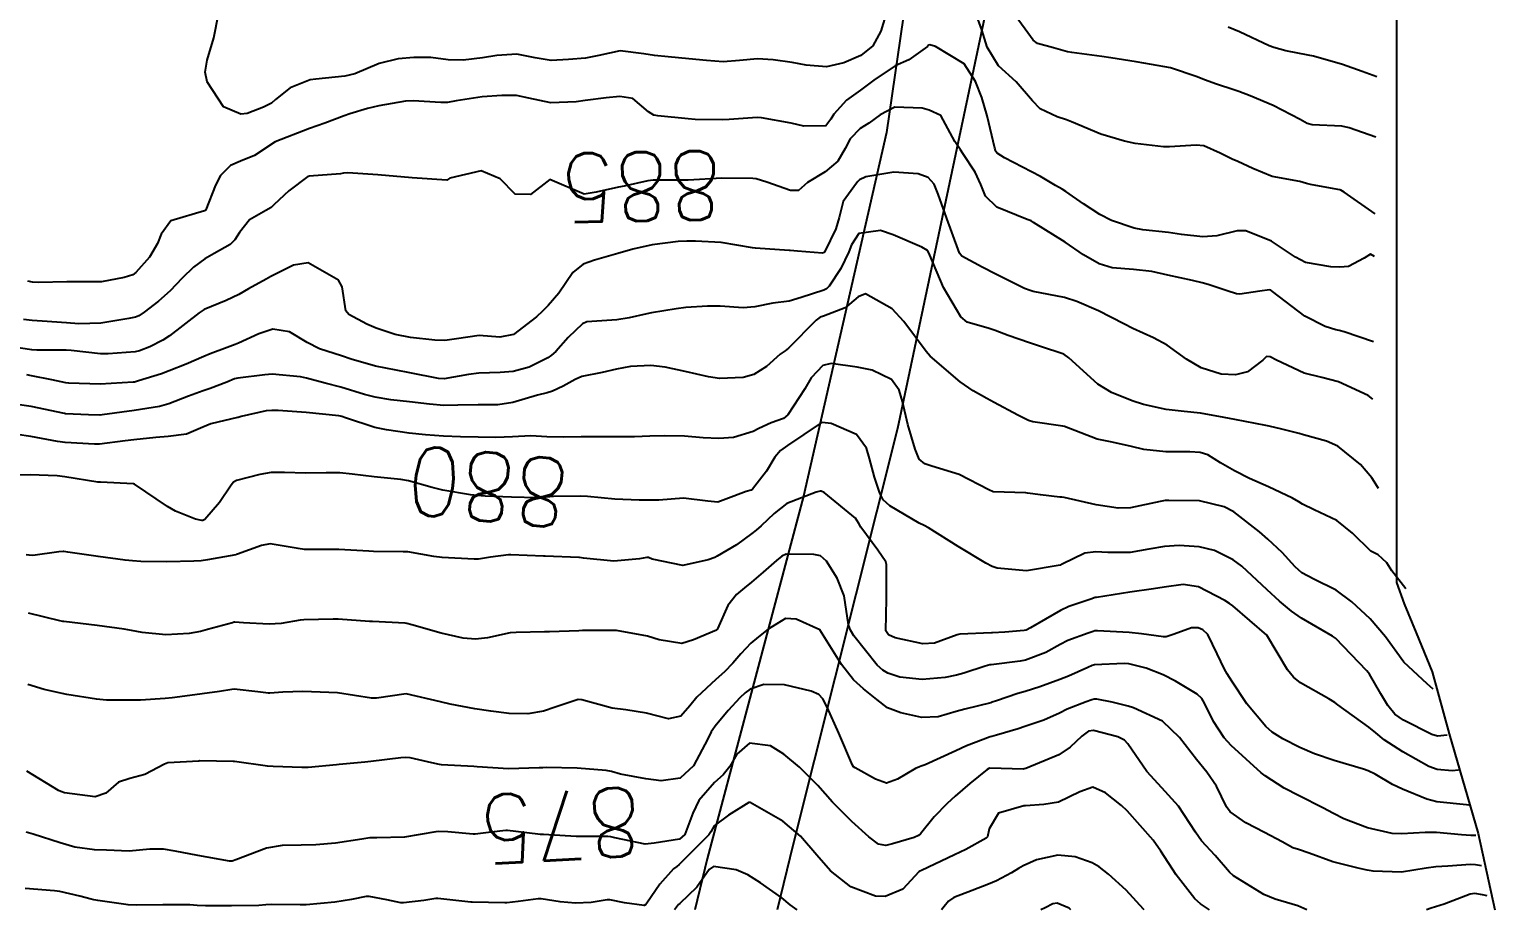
# Model space of a CAD drawing. Header units: metres. Extents: x 307586 to 320046, y 7427249 to 7434250.
# Drawn here: x 319725.9 to 319811.1, y 7427250 to 7427301.1 of the extents above; entities that cross this region are included whole.
import ezdxf
from ezdxf.enums import TextEntityAlignment as Align

# ---------------------------------------------------------------- set-up
doc = ezdxf.new("R2010")
doc.units = ezdxf.units.M
doc.header["$MEASUREMENT"] = 0
for name, color, linetype in [('Area', 45, 'Continuous'), ('Cotas', 45, 'Continuous'), ('Curvas de Nivel 1m', 11, 'Continuous'), ('Curvas de Nivel 5m', 15, 'Continuous'), ('Vias Secundárias', 230, 'Continuous')]:
    doc.layers.add(name, color=color, linetype=linetype)
doc.styles.add('Style-STANDARD', font='STANDARD.shx')

msp = doc.modelspace()

# ---------------------------------------------------------------- linework, layer by layer
at = {"layer": 'Area'}
msp.add_polyline3d([(319780.673, 7427412.989, 891.404), (319779.984, 7427401.507, 892.534), (319780.003, 7427398.292, 893.185), (319780.091, 7427383.394, 897.526), (319780.909, 7427375.513, 897.626), (319781.036, 7427368.485, 897.549), (319805.433, 7427318.37, 895.989), (319805.443, 7427268.976, 891.537), (319805.874, 7427267.728, 883.129), (319806.57, 7427266.06, 888.519), (319807.51, 7427263.781, 893.179), (319808.505, 7427260.181, 890.198), (319810.191, 7427254.386, 878.388), (319811.146, 7427249.95, 878.67)], dxfattribs=at)
at = {"layer": 'Curvas de Nivel 1m', "flags": 128}
for points, elevation in [([(319775.806, 7427302.178), (319775.446, 7427301.043), (319774.988, 7427300.19), (319774.287, 7427299.616), (319773.299, 7427299.194), (319772.28, 7427298.962), (319771.1, 7427299.057), (319770.283, 7427299.211), (319769.178, 7427299.367), (319768.285, 7427299.429), (319767.236, 7427299.328), (319766.283, 7427299.257), (319765.312, 7427299.333), (319764.284, 7427299.435), (319763.073, 7427299.544), (319762.286, 7427299.616), (319761.659, 7427299.721), (319760.288, 7427299.896), (319759.048, 7427299.619), (319758.284, 7427299.474), (319757.291, 7427299.391), (319756.282, 7427299.325), (319755.354, 7427299.494), (319754.285, 7427299.696), (319753.113, 7427299.623), (319752.283, 7427299.482), (319751.151, 7427299.346), (319750.282, 7427299.379), (319749.279, 7427299.504), (319748.283, 7427299.515), (319747.371, 7427299.43), (319746.279, 7427299.166), (319744.865, 7427298.551), (319744.272, 7427298.422), (319742.594, 7427298.252), (319742.267, 7427298.2), (319741.107, 7427297.751), (319740.25, 7427297.074), (319740.013, 7427296.846), (319739.555, 7427296.617), (319738.609, 7427296.257), (319738.239, 7427296.206), (319737.214, 7427296.64), (319736.265, 7427298.101), (319736.161, 7427298.652), (319736.28, 7427299.358), (319736.656, 7427300.655), (319736.928, 7427302.036)], 887), ([(319804.193, 7427290.42), (319802.385, 7427291.674), (319802.202, 7427291.788), (319802.148, 7427291.807), (319801.811, 7427291.866), (319800.438, 7427292.119), (319800.206, 7427292.184), (319799.809, 7427292.292), (319798.21, 7427292.582), (319797.076, 7427293.059), (319796.218, 7427293.467), (319795.88, 7427293.596), (319795.187, 7427293.946), (319794.229, 7427294.366), (319793.784, 7427294.41), (319792.228, 7427294.315), (319791.894, 7427294.318), (319790.23, 7427294.51), (319789.615, 7427294.633), (319788.238, 7427295.044), (319786.528, 7427295.768), (319786.25, 7427295.884), (319785.703, 7427296.058), (319784.708, 7427296.523), (319784.262, 7427296.992), (319783.312, 7427298.09), (319782.287, 7427299.015), (319781.628, 7427300.11), (319781.313, 7427301.115), (319780.946, 7427302.121)], 887), ([(319804.243, 7427294.87), (319802.681, 7427295.421), (319802.248, 7427295.511), (319800.534, 7427295.6), (319800.25, 7427295.678), (319799.838, 7427295.894), (319798.261, 7427296.71), (319796.919, 7427297.271), (319796.269, 7427297.528), (319795.971, 7427297.635), (319794.969, 7427297.95), (319794.277, 7427298.211), (319793.852, 7427298.392), (319792.287, 7427298.909), (319791.18, 7427299.107), (319790.292, 7427299.25), (319788.827, 7427299.492), (319788.296, 7427299.563), (319786.555, 7427299.791), (319786.3, 7427299.843), (319785.492, 7427300.062), (319784.555, 7427300.326), (319784.307, 7427300.522), (319783.155, 7427302.092)], 888), ([(319804.283, 7427298.39), (319803.436, 7427298.698), (319802.292, 7427299.105), (319800.602, 7427299.582), (319800.299, 7427299.651), (319799.008, 7427299.903), (319798.305, 7427300.086), (319798.023, 7427300.196), (319796.314, 7427300.991), (319795.656, 7427301.279)], 889), ([(319804.153, 7427287.93), (319803.92, 7427288.079), (319803.563, 7427287.846), (319802.649, 7427287.354), (319802.147, 7427287.311), (319801.622, 7427287.343), (319800.15, 7427287.583), (319799.56, 7427287.896), (319798.167, 7427288.836), (319796.667, 7427289.433), (319796.176, 7427289.437), (319794.981, 7427289.138), (319794.17, 7427289.081), (319792.926, 7427289.218), (319792.173, 7427289.328), (319790.694, 7427289.483), (319790.176, 7427289.574), (319788.867, 7427290.023), (319788.186, 7427290.379), (319787.236, 7427290.996), (319786.2, 7427291.715), (319785.99, 7427291.842), (319785.611, 7427292.059), (319784.729, 7427292.593), (319784.211, 7427292.856), (319782.634, 7427293.681), (319782.221, 7427293.951), (319782.15, 7427294.029), (319782.119, 7427294.102), (319782.083, 7427294.244), (319781.627, 7427296.109), (319781.325, 7427297.175), (319780.958, 7427298.12), (319780.288, 7427299.141), (319778.625, 7427300.147), (319778.294, 7427300.235), (319778.224, 7427300.221), (319778.16, 7427300.151), (319777.078, 7427299.369), (319776.281, 7427299.024), (319775.034, 7427298.189), (319774.267, 7427297.605), (319773.443, 7427297.027), (319772.723, 7427296.215), (319772.548, 7427295.917), (319772.243, 7427295.533), (319770.972, 7427295.509), (319770.244, 7427295.68), (319768.517, 7427295.999), (319768.249, 7427296.013), (319766.631, 7427295.902), (319766.247, 7427295.887), (319764.656, 7427295.905), (319764.247, 7427295.934), (319762.481, 7427296.107), (319762.25, 7427296.15), (319761.938, 7427296.345), (319761.031, 7427297.129), (319760.262, 7427297.248), (319759.476, 7427297.163), (319758.259, 7427297.004), (319757.73, 7427296.924), (319756.258, 7427296.877), (319754.979, 7427297.148), (319754.261, 7427297.294), (319753.41, 7427297.3), (319752.26, 7427297.217), (319750.757, 7427296.982), (319750.257, 7427296.9), (319749.857, 7427296.894), (319748.258, 7427296.979), (319747.809, 7427296.963), (319746.255, 7427296.702), (319745.59, 7427296.54), (319744.575, 7427296.228), (319744.246, 7427296.117), (319743.11, 7427295.696), (319742.231, 7427295.381), (319740.223, 7427294.61), (319739.028, 7427293.809), (319738.211, 7427293.47), (319737.626, 7427293.218), (319737.049, 7427292.642), (319736.749, 7427292.09), (319736.198, 7427290.65), (319736.173, 7427290.62), (319736.111, 7427290.59), (319734.166, 7427290.007), (319733.608, 7427289.236), (319733.393, 7427288.688), (319732.927, 7427287.906), (319732.127, 7427287.003), (319731.951, 7427286.877), (319731.455, 7427286.71), (319730.12, 7427286.462), (319728.406, 7427286.461), (319728.12, 7427286.468), (319726.465, 7427286.421), (319726.12, 7427286.45), (319725.843, 7427286.497)], 886), ([(319804.063, 7427279.64), (319803.794, 7427279.843), (319802.071, 7427280.652), (319801.094, 7427280.895), (319800.076, 7427281.156), (319798.46, 7427281.906), (319798.085, 7427282.095), (319797.881, 7427282.116), (319797.666, 7427281.914), (319796.762, 7427281.237), (319796.074, 7427281.055), (319795.234, 7427281.102), (319794.078, 7427281.456), (319793.225, 7427281.969), (319792.091, 7427282.783), (319791.302, 7427283.199), (319790.1, 7427283.741), (319789.586, 7427284.015), (319788.114, 7427284.776), (319786.844, 7427285.321), (319786.125, 7427285.554), (319784.299, 7427285.909), (319784.131, 7427285.95), (319783.794, 7427286.083), (319782.141, 7427286.91), (319781.341, 7427287.308), (319780.151, 7427287.958), (319780.022, 7427288.131), (319779.938, 7427288.349), (319779.291, 7427290.139), (319778.782, 7427291.556), (319778.555, 7427292.146), (319778.207, 7427292.523), (319777.62, 7427292.744), (319776.21, 7427292.847), (319774.581, 7427292.569), (319774.205, 7427292.402), (319774.112, 7427292.293), (319774.031, 7427292.202), (319773.261, 7427291.135), (319773.017, 7427290.212), (319772.831, 7427289.548), (319772.196, 7427288.22), (319772.181, 7427288.192), (319772.152, 7427288.162), (319772.06, 7427288.129), (319770.603, 7427288.243), (319770.18, 7427288.277), (319770.153, 7427288.282), (319770.119, 7427288.285), (319768.154, 7427288.415), (319767.986, 7427288.44), (319766.157, 7427288.743), (319764.68, 7427288.834), (319764.158, 7427288.835), (319763.669, 7427288.813), (319762.156, 7427288.606), (319761.019, 7427288.357), (319760.15, 7427288.119), (319758.8, 7427287.73), (319758.144, 7427287.485), (319757.532, 7427287.003), (319757.125, 7427286.4), (319756.73, 7427285.798), (319756.113, 7427285.093), (319755.767, 7427284.756), (319755.43, 7427284.42), (319754.092, 7427283.392), (319753.286, 7427283.253), (319752.092, 7427283.336), (319750.765, 7427283.155), (319750.089, 7427283.059), (319749.515, 7427283.069), (319748.09, 7427283.219), (319747.212, 7427283.398), (319746.095, 7427283.774), (319745.566, 7427284.007), (319744.521, 7427284.554), (319744.329, 7427284.78), (319744.119, 7427286.174), (319743.902, 7427286.562), (319742.138, 7427287.561), (319741.288, 7427287.44), (319740.127, 7427286.853), (319739.972, 7427286.765), (319739.708, 7427286.614), (319738.681, 7427286.061), (319738.114, 7427285.734), (319737.372, 7427285.375), (319736.105, 7427284.847), (319735.799, 7427284.655), (319734.089, 7427283.325), (319733.701, 7427283.07), (319732.937, 7427282.691), (319732.333, 7427282.444), (319732.078, 7427282.382), (319730.524, 7427282.276), (319730.076, 7427282.28), (319728.356, 7427282.47), (319728.079, 7427282.487), (319726.367, 7427282.479), (319726.079, 7427282.506), (319724.083, 7427282.8)], 884), ([(319804.393, 7427274.44), (319804.228, 7427274.694), (319804.001, 7427275.07), (319803.345, 7427275.847), (319802.023, 7427276.906), (319801.356, 7427277.197), (319800.03, 7427277.559), (319799.774, 7427277.636), (319798.777, 7427277.903), (319798.035, 7427278.077), (319797.838, 7427278.11), (319796.041, 7427278.452), (319795.416, 7427278.566), (319794.046, 7427278.816), (319793.089, 7427278.927), (319792.049, 7427279.033), (319790.722, 7427279.33), (319790.056, 7427279.54), (319788.854, 7427280.022), (319788.068, 7427280.514), (319786.376, 7427282.047), (319786.085, 7427282.25), (319784.729, 7427282.71), (319784.091, 7427282.912), (319782.856, 7427283.332), (319782.098, 7427283.626), (319781.742, 7427283.748), (319780.461, 7427284.125), (319780.107, 7427284.422), (319779.091, 7427286.14), (319778.289, 7427288.011), (319778.234, 7427288.149), (319778.154, 7427288.281), (319777.826, 7427288.483), (319776.163, 7427289.202), (319775.436, 7427289.451), (319774.164, 7427289.273), (319773.752, 7427288.609), (319773.595, 7427288.206), (319773.118, 7427287.236), (319772.445, 7427286.217), (319772.293, 7427286.056), (319772.129, 7427285.981), (319770.82, 7427285.542), (319770.119, 7427285.332), (319769.162, 7427285.215), (319768.114, 7427285.018), (319767.441, 7427284.949), (319766.114, 7427285.053), (319765.366, 7427285.049), (319764.113, 7427284.961), (319763.549, 7427284.888), (319762.108, 7427284.658), (319761.845, 7427284.606), (319760.814, 7427284.359), (319760.102, 7427284.26), (319758.35, 7427284.138), (319758.099, 7427284.024), (319757.273, 7427283.216), (319756.54, 7427282.405), (319756.297, 7427282.191), (319756.078, 7427282.05), (319754.993, 7427281.503), (319754.065, 7427281.242), (319753.314, 7427281.197), (319752.063, 7427281.15), (319751.467, 7427281.064), (319750.058, 7427280.825), (319749.717, 7427280.835), (319748.063, 7427281.171), (319747.263, 7427281.32), (319746.068, 7427281.557), (319744.654, 7427281.972), (319744.077, 7427282.161), (319742.815, 7427282.573), (319742.086, 7427282.938), (319741.052, 7427283.555), (319740.094, 7427283.704), (319739.272, 7427283.437), (319738.086, 7427282.899), (319737.896, 7427282.821), (319737.445, 7427282.636), (319736.446, 7427282.278), (319736.075, 7427282.127), (319735.056, 7427281.677), (319734.062, 7427281.277), (319733.624, 7427281.119), (319732.288, 7427280.698), (319732.108, 7427280.644), (319732.052, 7427280.632), (319731.974, 7427280.623), (319730.051, 7427280.513), (319728.238, 7427280.561), (319728.051, 7427280.585), (319727.24, 7427280.758), (319726.056, 7427281.004), (319725.779, 7427281.052)], 883), ([(319805.983, 7427268.61), (319805.171, 7427269.663), (319804.869, 7427270.113), (319804.362, 7427270.594), (319803.953, 7427270.799), (319802.878, 7427271.851), (319801.97, 7427272.592), (319800.646, 7427273.204), (319799.979, 7427273.528), (319799.764, 7427273.667), (319799.391, 7427273.889), (319797.992, 7427274.547), (319796.893, 7427275.027), (319796.006, 7427275.476), (319795.202, 7427275.942), (319794.46, 7427276.396), (319794.019, 7427276.538), (319793.415, 7427276.57), (319792.019, 7427276.584), (319790.737, 7427276.716), (319790.022, 7427276.889), (319788.904, 7427277.141), (319788.026, 7427277.32), (319786.129, 7427278.049), (319786.033, 7427278.077), (319784.29, 7427278.329), (319784.036, 7427278.4), (319783.42, 7427278.705), (319782.046, 7427279.453), (319781.613, 7427279.671), (319780.811, 7427280.119), (319780.061, 7427280.653), (319778.326, 7427282.148), (319778.086, 7427282.417), (319776.79, 7427284.163), (319776.114, 7427284.9), (319774.564, 7427285.756), (319774.124, 7427285.585), (319773.38, 7427284.941), (319772.107, 7427284.464), (319771.923, 7427284.406), (319771.688, 7427284.226), (319770.086, 7427282.604), (319769.883, 7427282.454), (319769.585, 7427282.255), (319768.795, 7427281.539), (319768.065, 7427281.069), (319767.438, 7427280.901), (319766.061, 7427280.848), (319765.433, 7427280.929), (319764.067, 7427281.239), (319762.902, 7427281.5), (319762.072, 7427281.598), (319760.888, 7427281.54), (319760.068, 7427281.375), (319759.246, 7427281.198), (319758.061, 7427280.95), (319757.673, 7427280.78), (319756.985, 7427280.401), (319756.361, 7427280.096), (319756.049, 7427280.005), (319755.491, 7427279.862), (319754.043, 7427279.443), (319753.173, 7427279.317), (319752.041, 7427279.306), (319750.844, 7427279.281), (319750.041, 7427279.276), (319749.196, 7427279.344), (319748.043, 7427279.477), (319746.961, 7427279.603), (319746.045, 7427279.759), (319745.427, 7427279.919), (319744.051, 7427280.33), (319743.145, 7427280.569), (319742.057, 7427280.861), (319741.706, 7427280.938), (319740.06, 7427281.09), (319739.621, 7427281.053), (319738.056, 7427280.861), (319737.87, 7427280.817), (319737.425, 7427280.636), (319736.445, 7427280.25), (319736.048, 7427280.115), (319735.189, 7427279.807), (319734.04, 7427279.368), (319733.504, 7427279.219), (319732.036, 7427278.976), (319730.165, 7427278.728), (319730.049, 7427278.714), (319730.033, 7427278.712), (319729.366, 7427278.737), (319728.033, 7427278.792), (319727.984, 7427278.8), (319726.037, 7427279.207), (319724.664, 7427279.415)], 882), ([(319807.573, 7427262.78), (319807.21, 7427263.094), (319805.871, 7427264.349), (319804.789, 7427265.827), (319803.903, 7427266.868), (319802.832, 7427267.851), (319801.923, 7427268.524), (319800.638, 7427269.167), (319799.938, 7427269.537), (319799.536, 7427269.886), (319798.784, 7427270.731), (319797.959, 7427271.506), (319797.469, 7427271.915), (319795.974, 7427273.087), (319795.424, 7427273.385), (319793.981, 7427273.719), (319792.204, 7427273.754), (319791.98, 7427273.737), (319791.688, 7427273.691), (319789.976, 7427273.329), (319789.252, 7427273.294), (319787.978, 7427273.502), (319786.113, 7427273.918), (319785.982, 7427273.932), (319785.866, 7427273.936), (319784.736, 7427274.069), (319783.984, 7427274.175), (319783.881, 7427274.185), (319781.985, 7427274.258), (319781.726, 7427274.365), (319780, 7427275.259), (319778.418, 7427275.735), (319778.009, 7427275.876), (319777.682, 7427276.153), (319777.438, 7427276.737), (319777.01, 7427278.16), (319776.703, 7427279.506), (319776.518, 7427280.165), (319776.062, 7427280.79), (319774.939, 7427281.318), (319774.072, 7427281.498), (319772.568, 7427281.722), (319772.074, 7427281.599), (319771.405, 7427280.888), (319771.034, 7427280.235), (319770.038, 7427278.728), (319769.779, 7427278.509), (319769.076, 7427278.26), (319768.358, 7427277.939), (319768.028, 7427277.765), (319766.887, 7427277.419), (319766.024, 7427277.355), (319765.108, 7427277.388), (319764.025, 7427277.479), (319762.845, 7427277.512), (319762.024, 7427277.484), (319761.122, 7427277.452), (319760.024, 7427277.44), (319758.96, 7427277.444), (319758.024, 7427277.451), (319757.003, 7427277.421), (319756.023, 7427277.458), (319755.102, 7427277.502), (319754.023, 7427277.448), (319753.059, 7427277.413), (319752.023, 7427277.433), (319750.998, 7427277.451), (319750.023, 7427277.487), (319748.968, 7427277.556), (319748.024, 7427277.653), (319746.699, 7427277.851), (319746.025, 7427277.999), (319744.314, 7427278.556), (319744.101, 7427278.627), (319744.034, 7427278.642), (319743.929, 7427278.666), (319742.036, 7427278.862), (319740.405, 7427278.973), (319740.037, 7427278.986), (319739.696, 7427278.953), (319738.251, 7427278.628), (319738.082, 7427278.58), (319738.032, 7427278.567), (319736.477, 7427278.195), (319736.023, 7427278.002), (319735.074, 7427277.607), (319734.015, 7427277.469), (319733.283, 7427277.418), (319732.011, 7427277.27), (319731.508, 7427277.21), (319730.007, 7427277.023), (319729.727, 7427277.013), (319728.008, 7427277.121), (319727.579, 7427277.185), (319726.013, 7427277.475), (319725.221, 7427277.576)], 881), ([(319809.033, 7427258.07), (319808.674, 7427258.031), (319807.798, 7427258.103), (319807.318, 7427258.277), (319805.813, 7427259.122), (319804.722, 7427259.827), (319804.225, 7427260.232), (319803.83, 7427260.564), (319802.026, 7427261.858), (319801.844, 7427261.991), (319801.504, 7427262.206), (319799.856, 7427263.152), (319799.442, 7427263.469), (319799.094, 7427263.892), (319797.893, 7427265.91), (319795.91, 7427267.616), (319795.731, 7427267.753), (319795.458, 7427267.937), (319793.925, 7427268.735), (319793.025, 7427268.87), (319791.924, 7427268.707), (319791.306, 7427268.603), (319789.919, 7427268.408), (319787.999, 7427268.114), (319787.914, 7427268.103), (319787.858, 7427268.087), (319787.718, 7427268.032), (319786.378, 7427267.575), (319785.906, 7427267.358), (319784.153, 7427266.334), (319783.894, 7427266.201), (319783.792, 7427266.183), (319782.655, 7427266.092), (319781.945, 7427266.047), (319781.892, 7427266.046), (319780.034, 7427265.975), (319779.89, 7427265.942), (319778.578, 7427265.444), (319777.882, 7427265.41), (319776.289, 7427265.763), (319775.889, 7427265.925), (319775.746, 7427266.172), (319775.777, 7427268.037), (319775.785, 7427268.172), (319775.78, 7427270.021), (319775.735, 7427270.173), (319775.27, 7427270.853), (319774.29, 7427272.195), (319774.17, 7427272.402), (319773.968, 7427272.726), (319772.157, 7427274.218), (319771.984, 7427274.293), (319771.917, 7427274.288), (319771.697, 7427274.224), (319769.976, 7427273.569), (319769.247, 7427272.981), (319768.489, 7427272.265), (319768.205, 7427272.021), (319767.956, 7427271.825), (319767.057, 7427271.169), (319765.936, 7427270.5), (319765.787, 7427270.44), (319765.411, 7427270.298), (319763.929, 7427269.958), (319762.16, 7427270.338), (319761.934, 7427270.425), (319761.84, 7427270.436), (319761.421, 7427270.348), (319759.931, 7427270.224), (319758.165, 7427270.388), (319757.933, 7427270.428), (319757.891, 7427270.433), (319755.934, 7427270.515), (319755.828, 7427270.518), (319753.935, 7427270.585), (319753.795, 7427270.582), (319752.754, 7427270.452), (319752.052, 7427270.338), (319751.932, 7427270.329), (319751.797, 7427270.327), (319749.932, 7427270.429), (319749.454, 7427270.495), (319747.937, 7427270.752), (319747.679, 7427270.77), (319745.937, 7427270.78), (319745.678, 7427270.792), (319743.938, 7427270.897), (319743.601, 7427270.901), (319741.938, 7427270.906), (319741.57, 7427270.953), (319739.942, 7427271.218), (319739.425, 7427271.131), (319738.037, 7427270.629), (319737.963, 7427270.599), (319737.933, 7427270.593), (319736.288, 7427270.288), (319735.929, 7427270.246), (319735.499, 7427270.227), (319733.928, 7427270.18), (319732.415, 7427270.208), (319731.928, 7427270.241), (319731.503, 7427270.281), (319729.93, 7427270.481), (319728.177, 7427270.748), (319727.933, 7427270.787), (319727.896, 7427270.787), (319727.647, 7427270.753), (319726.142, 7427270.556), (319725.931, 7427270.567), (319725.749, 7427270.591)], 879), ([(319809.683, 7427256.04), (319809.639, 7427256.038), (319809.499, 7427256.041), (319807.777, 7427256.215), (319807.191, 7427256.384), (319805.784, 7427256.962), (319805.209, 7427257.24), (319804.195, 7427257.834), (319803.796, 7427258.027), (319803.512, 7427258.128), (319801.804, 7427258.626), (319800.667, 7427259.014), (319799.815, 7427259.381), (319798.823, 7427259.895), (319798.202, 7427260.28), (319797.83, 7427260.609), (319796.74, 7427261.921), (319795.856, 7427263.23), (319795.594, 7427263.668), (319795.434, 7427263.936), (319794.998, 7427264.821), (319794.473, 7427265.951), (319794.169, 7427266.229), (319793.897, 7427266.348), (319793.521, 7427266.339), (319792.498, 7427265.974), (319792.048, 7427265.821), (319791.891, 7427265.826), (319790.607, 7427265.993), (319789.894, 7427266.061), (319788.042, 7427266.176), (319787.894, 7427266.16), (319787.795, 7427266.129), (319787.505, 7427266.034), (319786.326, 7427265.606), (319785.883, 7427265.381), (319785.037, 7427264.901), (319783.869, 7427264.463), (319783.554, 7427264.397), (319781.864, 7427264.197), (319781.784, 7427264.181), (319781.52, 7427264.103), (319780.27, 7427263.705), (319779.858, 7427263.596), (319779.181, 7427263.455), (319777.855, 7427263.334), (319776.549, 7427263.471), (319775.858, 7427263.696), (319775.557, 7427263.872), (319775.244, 7427264.179), (319773.888, 7427265.881), (319773.684, 7427266.202), (319773.575, 7427266.524), (319773.324, 7427268.206), (319772.909, 7427269.224), (319772.289, 7427270.216), (319771.938, 7427270.532), (319771.551, 7427270.613), (319769.938, 7427270.617), (319769.685, 7427270.504), (319769.384, 7427270.255), (319768.605, 7427269.584), (319767.92, 7427269.002), (319767.521, 7427268.67), (319767.054, 7427268.279), (319766.545, 7427267.646), (319765.957, 7427266.289), (319765.934, 7427266.248), (319765.892, 7427266.214), (319764.55, 7427265.643), (319763.88, 7427265.436), (319762.564, 7427265.652), (319761.886, 7427265.855), (319760.074, 7427266.183), (319759.89, 7427266.195), (319758.099, 7427266.179), (319757.89, 7427266.172), (319756.186, 7427266.11), (319755.888, 7427266.1), (319754.246, 7427266.076), (319753.887, 7427266.043), (319752.571, 7427265.765), (319751.881, 7427265.679), (319751.157, 7427265.746), (319749.878, 7427266.033), (319748.171, 7427266.507), (319747.884, 7427266.59), (319747.792, 7427266.603), (319745.885, 7427266.702), (319745.706, 7427266.712), (319743.887, 7427266.841), (319743.605, 7427266.845), (319741.886, 7427266.799), (319741.687, 7427266.782), (319740.577, 7427266.6), (319739.882, 7427266.551), (319738.383, 7427266.625), (319737.883, 7427266.665), (319737.852, 7427266.662), (319737.746, 7427266.631), (319736.288, 7427266.237), (319735.878, 7427266.131), (319735.219, 7427266.003), (319733.876, 7427265.941), (319732.493, 7427266.078), (319731.878, 7427266.191), (319731.437, 7427266.265), (319729.88, 7427266.469), (319727.932, 7427266.7), (319727.883, 7427266.712), (319727.708, 7427266.752), (319725.889, 7427267.191)], 878), ([(319810.053, 7427254.26), (319809.751, 7427254.272), (319809.219, 7427254.3), (319807.753, 7427254.431), (319807.105, 7427254.444), (319805.751, 7427254.354), (319805.186, 7427254.384), (319803.756, 7427254.718), (319802.38, 7427255.237), (319801.768, 7427255.535), (319801.148, 7427255.866), (319799.78, 7427256.566), (319798.91, 7427257.019), (319797.791, 7427257.732), (319797.566, 7427257.912), (319795.816, 7427259.491), (319795.415, 7427259.936), (319794.79, 7427260.903), (319794.269, 7427261.954), (319794.115, 7427262.225), (319793.848, 7427262.486), (319792.588, 7427263.24), (319791.859, 7427263.616), (319790.872, 7427263.99), (319789.867, 7427264.244), (319789.599, 7427264.272), (319787.865, 7427264.187), (319787.739, 7427264.157), (319787.477, 7427264.034), (319786.371, 7427263.532), (319785.856, 7427263.33), (319784.701, 7427262.917), (319783.849, 7427262.646), (319783.413, 7427262.519), (319782.176, 7427262.097), (319781.932, 7427262.009), (319781.841, 7427261.985), (319780.338, 7427261.612), (319779.833, 7427261.477), (319778.791, 7427261.173), (319777.828, 7427261.123), (319776.603, 7427261.39), (319775.836, 7427261.683), (319775.224, 7427262.179), (319774.446, 7427262.788), (319773.854, 7427263.319), (319773.168, 7427264.207), (319771.893, 7427266.22), (319770.518, 7427266.853), (319769.899, 7427266.878), (319768.902, 7427266.255), (319768.33, 7427265.819), (319767.881, 7427265.459), (319767.313, 7427264.834), (319766.849, 7427264.28), (319766.359, 7427263.783), (319765.853, 7427263.327), (319764.747, 7427262.306), (319764.337, 7427261.81), (319763.826, 7427261.203), (319763.098, 7427261.053), (319761.828, 7427261.369), (319760.616, 7427261.567), (319759.833, 7427261.671), (319758.065, 7427262.162), (319757.84, 7427262.165), (319756.515, 7427261.721), (319755.829, 7427261.502), (319754.918, 7427261.333), (319753.827, 7427261.365), (319752.777, 7427261.502), (319751.83, 7427261.631), (319750.414, 7427261.902), (319749.836, 7427262.038), (319747.843, 7427262.51), (319746.113, 7427262.253), (319745.839, 7427262.246), (319743.843, 7427262.56), (319741.844, 7427262.648), (319740.675, 7427262.598), (319739.917, 7427262.533), (319739.842, 7427262.534), (319739.218, 7427262.616), (319737.844, 7427262.768), (319737.713, 7427262.762), (319736.981, 7427262.639), (319735.99, 7427262.499), (319735.84, 7427262.481), (319734.231, 7427262.28), (319733.836, 7427262.237), (319732.39, 7427262.139), (319731.834, 7427262.127), (319730.413, 7427262.143), (319729.835, 7427262.19), (319728.116, 7427262.47), (319727.84, 7427262.522), (319726.787, 7427262.761), (319725.846, 7427263.052)], 877), ([(319810.383, 7427252.51), (319810.029, 7427252.56), (319809.731, 7427252.579), (319808.43, 7427252.48), (319807.729, 7427252.437), (319807.165, 7427252.359), (319805.726, 7427252.139), (319804.074, 7427252.183), (319803.727, 7427252.246), (319803.215, 7427252.358), (319801.732, 7427252.742), (319800.367, 7427253.243), (319799.739, 7427253.444), (319799.411, 7427253.556), (319798.789, 7427253.894), (319797.751, 7427254.434), (319796.676, 7427255.004), (319795.768, 7427255.634), (319795.547, 7427255.933), (319794.974, 7427257.131), (319794.408, 7427257.951), (319793.804, 7427258.691), (319792.825, 7427259.97), (319791.827, 7427260.908), (319790.151, 7427261.684), (319789.84, 7427261.778), (319788.906, 7427262.014), (319788.017, 7427262.2), (319787.845, 7427262.194), (319787.719, 7427262.156), (319787.386, 7427262.035), (319786.279, 7427261.603), (319785.833, 7427261.385), (319784.92, 7427260.97), (319783.821, 7427260.597), (319783.43, 7427260.473), (319782.168, 7427260.096), (319781.894, 7427260.017), (319781.812, 7427259.996), (319780.433, 7427259.487), (319779.804, 7427259.186), (319778.026, 7427258.378), (319777.794, 7427258.294), (319777.688, 7427258.257), (319777.456, 7427258.153), (319776.414, 7427257.537), (319775.784, 7427257.304), (319775.143, 7427257.536), (319773.947, 7427258.198), (319773.854, 7427258.259), (319773.794, 7427258.356), (319773.011, 7427260.208), (319772.327, 7427261.724), (319772.068, 7427262.218), (319771.845, 7427262.47), (319771.405, 7427262.666), (319769.851, 7427263.022), (319768.64, 7427263.047), (319767.848, 7427262.776), (319767.554, 7427262.565), (319767.258, 7427262.276), (319766.58, 7427261.534), (319765.818, 7427260.625), (319765.672, 7427260.435), (319765.591, 7427260.293), (319765.397, 7427259.884), (319764.552, 7427258.309), (319763.786, 7427257.594), (319762.674, 7427257.441), (319761.785, 7427257.553), (319760.305, 7427257.838), (319759.789, 7427257.981), (319759.469, 7427258.044), (319757.791, 7427258.177), (319755.981, 7427258.218), (319755.791, 7427258.209), (319755.571, 7427258.194), (319753.79, 7427258.141), (319751.984, 7427258.265), (319751.79, 7427258.28), (319749.899, 7427258.371), (319749.792, 7427258.389), (319749.345, 7427258.487), (319748.069, 7427258.781), (319747.796, 7427258.806), (319747.526, 7427258.782), (319745.793, 7427258.573), (319745.437, 7427258.535), (319743.951, 7427258.397), (319743.79, 7427258.38), (319742.149, 7427258.215), (319741.787, 7427258.211), (319740.11, 7427258.283), (319739.788, 7427258.299), (319737.859, 7427258.562), (319737.792, 7427258.565), (319735.843, 7427258.598), (319735.792, 7427258.596), (319733.983, 7427258.484), (319733.789, 7427258.421), (319732.652, 7427257.819), (319731.776, 7427257.574), (319731.108, 7427257.375), (319730.376, 7427256.721), (319729.761, 7427256.509), (319727.979, 7427256.748), (319727.764, 7427256.815), (319727.63, 7427256.886), (319725.781, 7427258.005)], 876), ([(319794.571, 7427249.95), (319794.038, 7427250.287), (319793.709, 7427250.577), (319792.617, 7427251.971), (319791.737, 7427253.348), (319791.289, 7427253.985), (319789.768, 7427255.703), (319789.445, 7427256.005), (319788.516, 7427256.755), (319787.783, 7427257.082), (319787.022, 7427256.796), (319785.774, 7427256.203), (319784.924, 7427256.063), (319783.855, 7427255.996), (319783.772, 7427255.993), (319782.297, 7427255.563), (319781.751, 7427254.649), (319781.654, 7427254.191), (319781.583, 7427254.102), (319780.398, 7427253.451), (319779.733, 7427253.136), (319777.811, 7427252.236), (319777.723, 7427252.193), (319777.693, 7427252.18), (319777.654, 7427252.151), (319776.724, 7427251.144), (319775.701, 7427250.726), (319775.135, 7427250.745), (319773.709, 7427251.278), (319772.517, 7427252.212), (319771.732, 7427253.119), (319770.77, 7427254.23), (319769.756, 7427255.09), (319767.848, 7427256.192), (319767.772, 7427256.183), (319766.591, 7427255.451), (319765.751, 7427254.821), (319765.559, 7427254.479), (319765.439, 7427254.295), (319763.725, 7427252.577), (319763.581, 7427252.464), (319763.393, 7427252.323), (319762.598, 7427251.442), (319761.835, 7427250.339), (319761.777, 7427250.254), (319761.691, 7427250.198), (319760.537, 7427250.352), (319759.695, 7427250.519), (319759.536, 7427250.522), (319758.596, 7427250.376), (319757.692, 7427250.32), (319756.801, 7427250.399), (319755.696, 7427250.583), (319755.524, 7427250.584), (319754.363, 7427250.43), (319753.692, 7427250.347), (319753.591, 7427250.34), (319751.692, 7427250.378), (319751.614, 7427250.383), (319750.902, 7427250.468), (319749.695, 7427250.607), (319749.573, 7427250.603), (319748.878, 7427250.492), (319747.691, 7427250.347), (319747.534, 7427250.354), (319746.723, 7427250.52), (319745.696, 7427250.719), (319745.513, 7427250.716), (319744.663, 7427250.545), (319743.691, 7427250.39), (319742.034, 7427250.232), (319741.689, 7427250.233), (319740.026, 7427250.26), (319739.689, 7427250.232), (319739.273, 7427250.19), (319737.688, 7427250.173), (319736.167, 7427250.166), (319735.688, 7427250.203), (319735.275, 7427250.242), (319733.689, 7427250.242), (319732.172, 7427250.211), (319731.688, 7427250.235), (319729.923, 7427250.485), (319729.691, 7427250.523), (319729.528, 7427250.559), (319728.865, 7427250.732), (319727.697, 7427251.017), (319727.403, 7427251.047), (319725.699, 7427251.177)], 874), ([(319770.575, 7427249.95), (319770.185, 7427250.235), (319769.699, 7427250.63), (319768.455, 7427251.515), (319767.719, 7427251.986), (319767.029, 7427252.277), (319765.725, 7427252.462), (319765.464, 7427252.294), (319764.751, 7427251.261), (319763.756, 7427250.319), (319763.692, 7427250.259), (319763.446, 7427249.95)], 873), ([(319790.764, 7427249.95), (319790.725, 7427249.99), (319789.709, 7427251.086), (319788.679, 7427252.016), (319788.139, 7427252.436), (319787.729, 7427252.677), (319786.758, 7427253.015), (319785.734, 7427253.121), (319784.509, 7427252.847), (319783.727, 7427252.496), (319783.464, 7427252.344), (319783.039, 7427252.087), (319782.178, 7427251.633), (319781.713, 7427251.429), (319780.756, 7427251.061), (319779.701, 7427250.661), (319779.384, 7427250.439), (319779.129, 7427250.128), (319778.969, 7427249.95)], 873), ([(319786.504, 7427249.95), (319786.397, 7427250.043), (319785.697, 7427250.32), (319785.458, 7427250.292), (319785.013, 7427250.06), (319784.751, 7427249.95)], 872)]:
    msp.add_lwpolyline(points, dxfattribs=dict(at, elevation=elevation))
at = {"layer": 'Curvas de Nivel 5m', "flags": 128}
for points, elevation in [([(319804.093, 7427282.98), (319802.395, 7427283.562), (319802.101, 7427283.638), (319801.916, 7427283.678), (319801.296, 7427283.872), (319800.111, 7427284.461), (319798.233, 7427285.909), (319798.134, 7427285.978), (319798.048, 7427285.997), (319797.487, 7427285.916), (319796.317, 7427285.742), (319796.13, 7427285.765), (319795.593, 7427285.938), (319794.492, 7427286.31), (319794.137, 7427286.404), (319793.568, 7427286.536), (319792.142, 7427286.858), (319791.207, 7427287.058), (319790.145, 7427287.175), (319788.894, 7427287.274), (319788.148, 7427287.513), (319787.233, 7427288.039), (319786.164, 7427288.775), (319784.336, 7427289.922), (319784.182, 7427290.002), (319783.953, 7427290.082), (319782.19, 7427290.799), (319781.53, 7427291.447), (319781.273, 7427292.114), (319780.935, 7427292.844), (319780.221, 7427293.933), (319780.081, 7427294.131), (319779.749, 7427294.616), (319778.935, 7427296.143), (319778.256, 7427296.447), (319777.857, 7427296.554), (319776.258, 7427296.628), (319775.408, 7427296.183), (319774.747, 7427295.691), (319774.241, 7427295.383), (319773.663, 7427294.774), (319773.378, 7427294.208), (319772.957, 7427293.472), (319772.209, 7427292.858), (319771.187, 7427292.235), (319770.657, 7427291.782), (319770.196, 7427291.775), (319768.816, 7427292.264), (319768.205, 7427292.45), (319767.996, 7427292.481), (319766.205, 7427292.492), (319764.251, 7427292.367), (319764.203, 7427292.365), (319764.158, 7427292.366), (319762.203, 7427292.381), (319761.893, 7427292.345), (319760.532, 7427292.031), (319760.197, 7427291.977), (319758.901, 7427291.674), (319758.191, 7427291.566), (319756.203, 7427292.41), (319755.068, 7427291.548), (319754.19, 7427291.561), (319753.307, 7427292.449), (319752.208, 7427292.923), (319750.388, 7427292.487), (319750.276, 7427292.415), (319750.201, 7427292.376), (319748.203, 7427292.51), (319746.205, 7427292.694), (319744.456, 7427292.807), (319744.205, 7427292.776), (319744.023, 7427292.743), (319742.203, 7427292.6), (319742.135, 7427292.581), (319741.026, 7427291.762), (319740.178, 7427290.966), (319739.994, 7427290.794), (319739.679, 7427290.615), (319738.727, 7427290.064), (319738.16, 7427289.336), (319737.891, 7427288.897), (319737.612, 7427288.635), (319736.682, 7427288.108), (319736.14, 7427287.805), (319735.477, 7427287.316), (319734.826, 7427286.669), (319734.116, 7427285.948), (319733.449, 7427285.347), (319732.605, 7427284.695), (319732.307, 7427284.492), (319732.1, 7427284.412), (319731.723, 7427284.33), (319730.096, 7427284.061), (319728.814, 7427284.025), (319728.096, 7427284.078), (319726.68, 7427284.181), (319726.097, 7427284.213), (319725.595, 7427284.275)], 885), ([(319808.383, 7427260.1), (319807.826, 7427260.049), (319807.482, 7427260.138), (319805.835, 7427260.969), (319805.348, 7427261.328), (319804.926, 7427261.824), (319804.516, 7427262.496), (319803.861, 7427263.649), (319803.719, 7427263.841), (319801.891, 7427265.735), (319801.719, 7427265.862), (319799.903, 7427266.897), (319799.324, 7427267.305), (319798.634, 7427267.899), (319797.923, 7427268.552), (319796.442, 7427269.925), (319795.947, 7427270.304), (319794.852, 7427270.847), (319793.954, 7427271.06), (319792.803, 7427271.122), (319791.954, 7427271.08), (319791.024, 7427270.918), (319789.95, 7427270.719), (319788.647, 7427270.723), (319787.944, 7427270.765), (319787.303, 7427270.676), (319785.991, 7427270.049), (319785.952, 7427270.03), (319785.933, 7427270.02), (319785.877, 7427269.995), (319783.929, 7427269.658), (319782.216, 7427269.812), (319781.931, 7427269.903), (319781.554, 7427270.104), (319779.947, 7427271.075), (319778.228, 7427272.147), (319777.964, 7427272.291), (319777.685, 7427272.434), (319775.976, 7427273.429), (319775.587, 7427273.784), (319775.389, 7427274.179), (319775.077, 7427275.104), (319774.793, 7427276.188), (319774.624, 7427276.796), (319774.027, 7427277.593), (319772.556, 7427278.215), (319772.034, 7427278.279), (319771.92, 7427278.222), (319770.02, 7427276.935), (319769.614, 7427276.657), (319769.286, 7427276.257), (319768.806, 7427275.457), (319767.985, 7427274.406), (319767.907, 7427274.347), (319767.627, 7427274.274), (319766.441, 7427273.823), (319765.976, 7427273.645), (319765.393, 7427273.715), (319763.978, 7427273.874), (319762.547, 7427273.764), (319761.977, 7427273.756), (319761.403, 7427273.775), (319759.977, 7427273.828), (319758.385, 7427273.98), (319757.979, 7427273.999), (319756.409, 7427273.975), (319755.978, 7427273.945), (319755.468, 7427273.908), (319753.978, 7427273.933), (319752.441, 7427273.993), (319751.979, 7427274.029), (319751.593, 7427274.08), (319749.981, 7427274.347), (319749.35, 7427274.496), (319747.989, 7427274.884), (319747.536, 7427274.966), (319745.989, 7427275.12), (319744.713, 7427275.272), (319743.991, 7427275.349), (319743.197, 7427275.362), (319741.99, 7427275.331), (319740.773, 7427275.38), (319739.991, 7427275.377), (319739.339, 7427275.267), (319737.986, 7427274.917), (319737.806, 7427274.811), (319737.678, 7427274.633), (319736.992, 7427273.621), (319736.134, 7427272.648), (319736.031, 7427272.58), (319735.962, 7427272.574), (319735.601, 7427272.655), (319734.429, 7427273.135), (319733.97, 7427273.388), (319732.042, 7427274.699), (319731.983, 7427274.717), (319730.061, 7427274.807), (319729.984, 7427274.804), (319729.906, 7427274.808), (319727.987, 7427275.131), (319727.554, 7427275.188), (319725.988, 7427275.23), (319724.384, 7427275.191)], 880), ([(319800.229, 7427249.95), (319799.706, 7427250.184), (319798.38, 7427250.57), (319797.712, 7427250.827), (319795.95, 7427251.928), (319795.725, 7427252.133), (319794.886, 7427253.094), (319794.105, 7427253.955), (319793.75, 7427254.462), (319792.754, 7427255.97), (319791.783, 7427257.027), (319790.926, 7427257.989), (319789.809, 7427259.591), (319789.619, 7427259.811), (319789.225, 7427260.009), (319787.818, 7427260.376), (319787.523, 7427260.328), (319787.129, 7427260.037), (319786.453, 7427259.397), (319785.802, 7427258.958), (319783.878, 7427258.163), (319783.793, 7427258.134), (319783.749, 7427258.125), (319781.794, 7427258.18), (319781.731, 7427258.163), (319781.638, 7427258.102), (319780.618, 7427257.279), (319779.777, 7427256.55), (319779.297, 7427256.127), (319778.547, 7427255.352), (319777.746, 7427254.352), (319777.637, 7427254.258), (319777.388, 7427254.154), (319776.127, 7427253.778), (319775.738, 7427253.684), (319775.316, 7427253.754), (319774.751, 7427254.185), (319773.756, 7427255.075), (319772.639, 7427256.211), (319771.783, 7427257.181), (319770.723, 7427258.231), (319769.8, 7427258.991), (319769.037, 7427259.483), (319767.807, 7427259.642), (319767.074, 7427259.003), (319766.661, 7427258.281), (319766.284, 7427257.789), (319765.784, 7427257.355), (319764.868, 7427256.304), (319764.509, 7427255.561), (319764.051, 7427254.315), (319763.74, 7427254.061), (319762.258, 7427253.814), (319761.737, 7427253.763), (319759.973, 7427254.126), (319759.741, 7427254.192), (319759.58, 7427254.201), (319757.741, 7427254.216), (319755.831, 7427254.32), (319755.742, 7427254.321), (319755.655, 7427254.324), (319754.865, 7427254.423), (319753.745, 7427254.55), (319753.637, 7427254.548), (319752.784, 7427254.45), (319751.867, 7427254.333), (319751.742, 7427254.333), (319750.271, 7427254.475), (319749.743, 7427254.504), (319749.568, 7427254.483), (319747.74, 7427254.17), (319746.137, 7427254.128), (319745.739, 7427254.123), (319745.259, 7427254.058), (319743.736, 7427253.818), (319742.59, 7427253.716), (319741.734, 7427253.701), (319740.633, 7427253.692), (319739.732, 7427253.536), (319737.94, 7427252.842), (319737.724, 7427252.777), (319737.579, 7427252.777), (319735.727, 7427253.094), (319734.415, 7427253.355), (319733.731, 7427253.476), (319732.94, 7427253.479), (319731.73, 7427253.361), (319730.424, 7427253.407), (319729.73, 7427253.43), (319728.576, 7427253.586), (319727.734, 7427253.842), (319726.162, 7427254.342), (319725.74, 7427254.453)], 875), ([(319810.713, 7427250.76), (319810.446, 7427250.806), (319810, 7427250.896), (319809.714, 7427250.862), (319808.201, 7427250.276), (319807.706, 7427250.111), (319807.461, 7427250.037), (319807.19, 7427249.95)], 875)]:
    msp.add_lwpolyline(points, dxfattribs=dict(at, elevation=elevation))
at = {"layer": 'Vias Secundárias'}
for points, elevation in [([(319787.236, 7427355.749), (319782.516, 7427335.474), (319778.999, 7427317.301), (319775.782, 7427295.146), (319770.957, 7427273.995), (319765.357, 7427252.909), (319764.639, 7427249.95)], 897.152), ([(319787.236, 7427355.749), (319782.516, 7427335.474), (319778.999, 7427317.301), (319775.782, 7427295.146), (319770.957, 7427273.995), (319765.357, 7427252.909), (319764.639, 7427249.95)], 897.152), ([(319791.026, 7427347.964), (319786.727, 7427330.542), (319782.393, 7427306.163), (319776.422, 7427277.937), (319770.355, 7427253.767), (319769.42, 7427249.95)], 896.91), ([(319791.026, 7427347.964), (319786.727, 7427330.542), (319782.393, 7427306.163), (319776.422, 7427277.937), (319770.355, 7427253.767), (319769.42, 7427249.95)], 896.91)]:
    msp.add_lwpolyline(points, dxfattribs=dict(at, elevation=elevation))

# ---------------------------------------------------------------- texts
at = {"layer": 'Cotas', "style": 'Style-STANDARD'}
for s, rotation, p in [('885', 181.03783, (319761.522, 7427292.005, 885)), ('880', 174.70646, (319752.597, 7427274.542, 880)), ('875', 183.13254, (319756.828, 7427254.844, 875))]:
    msp.add_text(s, height=4, rotation=rotation, dxfattribs=at).set_placement(p, align=Align.MIDDLE_CENTER)

doc.saveas('drawing.dxf')
